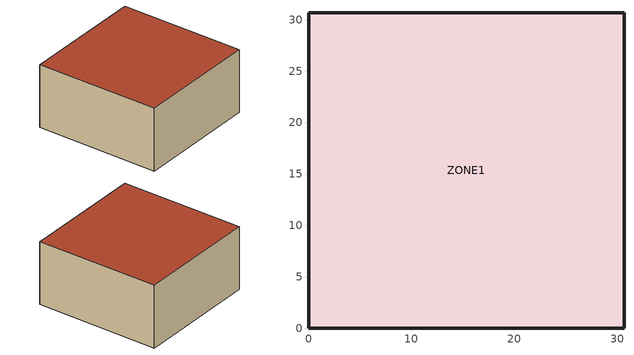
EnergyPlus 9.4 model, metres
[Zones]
ZONE1
 floor ground (FLOOR-CUBE): 0,0 0,30.68 30.68,30.68 30.68,0 z0
 wall outside (WALL-CUBE): 0,0 30.68,0 30.68,30.68 0,30.68 0,0 z0:15.68
 roof outside (ROOF-CUBE): 0,30.68 0,0 30.68,0 30.68,30.68 z15.68
[Building]
Cube: North Axis {deg}=0; Terrain=Suburbs; Loads Convergence Tolerance Value {W}=0.05; Temperature Convergence Tolerance Value {deltaC}=0.05; Solar Distribution=MinimalShadowing; Maximum Number of Warmup Days=25; Minimum Number of Warmup Days=1
[Site:Location]
PARIS_ ORLY: Latitude {deg}=48.73; Longitude {deg}=2.4; Time Zone {hr}=1; Elevation {m}=96
[Site:GroundTemperature:BuildingSurface]
18, 18, 18, 18, 18, 20, 22, 22, 20, 18, 18, 18
[Site:GroundReflectance]
0.2, 0.2, 0.2, 0.2, 0.2, 0.2, 0.2, 0.2, 0.2, 0.2, 0.2, 0.2
[Material]
Name | Roughness | Thickness {m} | Conductivity {W/m-K} | Density {kg/m3} | Specific Heat {J/kg-K} | Thermal Absorptance | Solar Absorptance | Visible Absorptance
BETON 18CM | Rough | 0.18 | 2.3 | 2300 | 1000 | 0.9 | 0.6 | 0.6
BETON 20CM | Rough | 0.2 | 2.3 | 2300 | 1000 | 0.9 | 0.6 | 0.6
CHAPE | Rough | 0.06 | 0.41 | 1200 | 840 | 0.9 | 0.6 | 0.6
POLYSTYRENE 16CM | Rough | 0.16 | 0.032 | 35 | 1400 | 0.9 | 0.6 | 0.6
POLYURETHANE 8CM | Rough | 0.08 | 0.023 | 35 | 1590 | 0.9 | 0.6 | 0.6
POLYURETHANE 14CM | Rough | 0.14 | 0.023 | 35 | 1590 | 0.9 | 0.6 | 0.6
G05 25mm wood | MediumSmooth | 0.0254 | 0.15 | 608 | 1630
[Construction]
WALL-CUBE: POLYSTYRENE 16CM, BETON 18CM
ROOF-CUBE: POLYURETHANE 14CM, BETON 20CM
FLOOR-CUBE: BETON 20CM, POLYURETHANE 8CM, CHAPE
Light Furnishings: G05 25mm wood
[Zone]
ZONE1: 0, 0, 0, 1, 1, autocalculate, autocalculate, autocalculate, Yes
[InternalMass]
Inertia: Construction=Light Furnishings; Zone or ZoneList=ZONE1; Total area exposed to zone {m2}=450
[ZoneInfiltration:DesignFlowRate]
Infiltrations: Zone or ZoneList=ZONE1; Schedule=Constant; Design Flow Rate Calculation Method=AirChanges/Hour; Air Changes per Hour {1/hr}=0.34; Constant Term Coefficient=1; Temperature Term Coefficient=0; Velocity Term Coefficient=0; Velocity Squared Term Coefficient=0
[Zone equipment]
ZONE1: ZONE1 Purchased Air
[ZoneHVAC:IdealLoadsAirSystem]
ZONE1 Purchased Air: Maximum Heating Supply Air Temperature {C}=50; Minimum Cooling Supply Air Temperature {C}=13; Maximum Heating Supply Air Humidity Ratio {kgWater/kgDryAir}=0.0156; Minimum Cooling Supply Air Humidity Ratio {kgWater/kgDryAir}=0.0077; Heating Limit=NoLimit; Cooling Limit=NoLimit; Dehumidification Control Type=None; Cooling Sensible Heat Ratio=1; Humidification Control Type=None
[ZoneControl:Thermostat:OperativeTemperature]
Thermostat=ZONE1 Thermostat; Radiative Fraction Input Mode=Constant; Fixed Radiative Fraction=0.5
[ZoneControl:Thermostat]
ZONE1 Thermostat: Zone or ZoneList=ZONE1; Control Type Schedule=Zone Control Type Sched; Control 1=Heating Setpoint; Control 2=Cooling Setpoint
[ThermostatSetpoint:SingleHeating]
Heating Setpoint: Setpoint Temperature Schedule=HeatingSetpoint Sched
[ThermostatSetpoint:SingleCooling]
Cooling Setpoint: Setpoint Temperature Schedule=CoolingSetpoint Sched
[Schedule:Compact]
Zone Control Type Sched: Through: 05/06, For: AllDays, Until: 24:00, 1, Through: 09/23, For: AllDays, Until: 24:00, 2, Through: 10/14, For: AllDays, Until: 24:00, 0, Through: 12/31, For: AllDays, Until: 24:00, 1
HeatingSetpoint Sched: Through: 12/31, For: AllDays, Until: 24:00, 20
CoolingSetpoint Sched: Through: 12/31, For: AllDays, Until: 24:00, 26
Constant: Through: 12/31, For: AllDays, Until: 24:00, 1
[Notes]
Comparaison COMFIE - Energy Plus
The building is oriented with the long axis running east-west.
Floor Area:        900 m2
Environment:  Paris Orly
